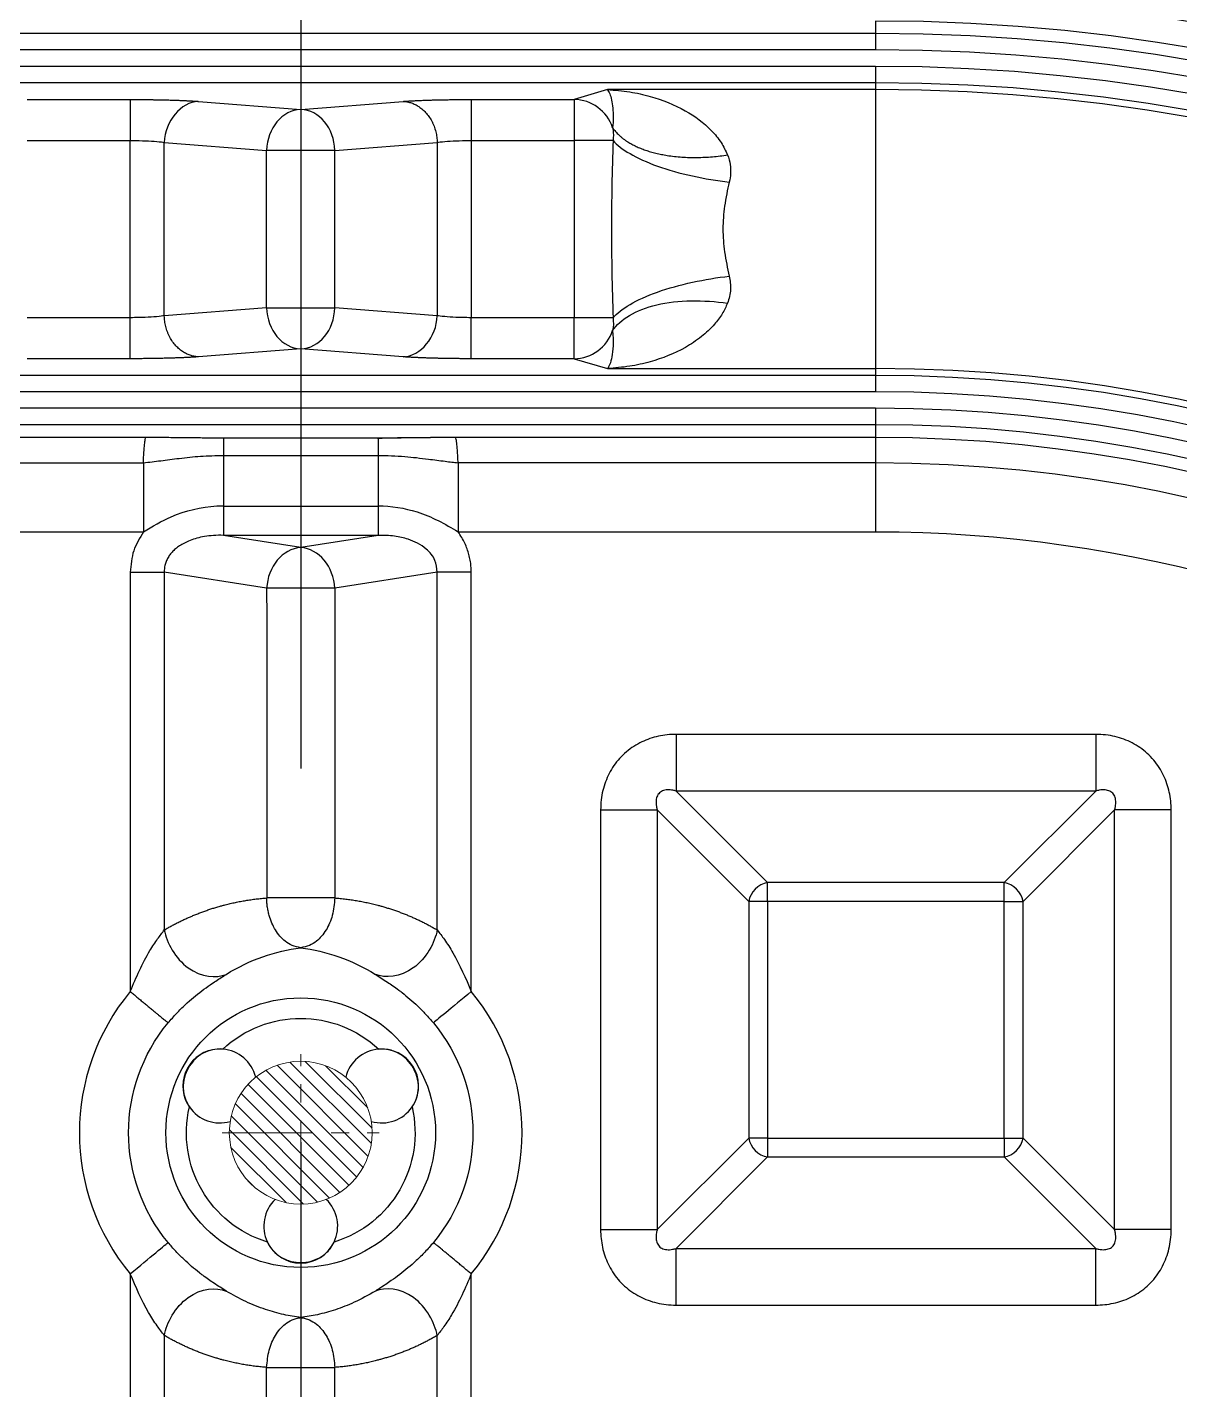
# Model space of a CAD drawing. Header units: millimetres. Extents: x 2595 to 3308, y 1499 to 1823.
# Drawn here: x 2748.3 to 2776.53, y 1689.09 to 1722.47 of the extents above; entities that cross this region are included whole.
import ezdxf
from ezdxf.lldxf.tags import DXFTag

# ---------------------------------------------------------------- set-up
doc = ezdxf.new("R2010")
doc.units = ezdxf.units.MM
doc.linetypes.add('CENTER', pattern=[2, 1.25, -0.25, 0.25, -0.25])
doc.layers.add('5', color=7, linetype='Continuous', true_color=0xffffff)
doc.layers.add('insert', color=85, linetype='Continuous', lineweight=20)
tags = doc.linetypes.add('DASHED', pattern=[25.72, 12.86, -12.86]).pattern_tags.tags
tags[6:7] = [DXFTag(74, 4), DXFTag(75, 0), DXFTag(340, '0'), DXFTag(46, 0.0), DXFTag(50, 0.0), DXFTag(44, 0.0), DXFTag(45, 0.0)]
tags[4:5] = [DXFTag(74, 4), DXFTag(75, 0), DXFTag(340, '0'), DXFTag(46, 0.0), DXFTag(50, 0.0), DXFTag(44, 0.0), DXFTag(45, 0.0)]

# ---------------------------------------------------------------- blocks, each defined once
blk = doc.blocks.new('insert_cir_3.5')
at = {"layer": 'insert'}
h = blk.add_hatch(dxfattribs=at)
h.set_pattern_fill('_ANSI31', color=123, scale=0.0875, angle=90, style=0)
h.set_pattern_definition([(135, (65.77148, -1049.4987), (-0.1964431, -0.1964431), [])])
h.paths.add_polyline_path([(-1.75, 0, 1), (1.75, 0, 1)])
at = {"layer": 'insert', "color": 1, "linetype": 'CENTER', "ltscale": 1.778}
for p, q in [((0, -1.925), (0, 1.925)), ((-1.925, 0), (1.925, 0))]:
    blk.add_line(p, q, dxfattribs=at)
at = {"layer": 'insert'}
blk.add_circle((0, 0), 1.75, dxfattribs=at)

msp = doc.modelspace()

# ---------------------------------------------------------------- linework, layer by layer
at = {"layer": '5', "color": 1, "linetype": 'CENTER', "ltscale": 36.600181}
msp.add_line((2754.999, 1823.259), (2754.999, 1503.259), dxfattribs=at)
at = {"layer": '5', "color": 7, "linetype": 'Continuous'}
for p, q in [((2769.083, 1722.619), (2769.083, 1722.314)), ((2769.083, 1722.314), (2740.915, 1722.314)), ((2769.083, 1722.314), (2769.083, 1721.913)), ((2769.083, 1721.913), (2740.915, 1721.913)), ((2769.083, 1721.509), (2740.915, 1721.509)), ((2769.083, 1721.509), (2769.083, 1721.107)), ((2769.083, 1721.107), (2740.915, 1721.107)), ((2769.083, 1721.107), (2769.083, 1720.939)), ((2748.299, 1720.697), (2750.822, 1720.697)), ((2759.177, 1720.697), (2761.7, 1720.697)), ((2762.512, 1720.939), (2761.7, 1720.697)), ((2761.7, 1720.697), (2761.7, 1719.693)), ((2769.083, 1720.939), (2762.512, 1720.939)), ((2769.083, 1720.939), (2769.083, 1714.107)), ((2752.492, 1720.651), (2754.999, 1720.455)), ((2754.999, 1720.455), (2757.507, 1720.651)), ((2748.299, 1719.693), (2750.822, 1719.693)), ((2750.822, 1715.353), (2750.822, 1719.693)), ((2759.177, 1719.693), (2761.7, 1719.693)), ((2759.177, 1719.693), (2759.177, 1715.353)), ((2762.65, 1719.693), (2761.7, 1719.693)), ((2761.7, 1719.693), (2761.7, 1715.353)), ((2751.657, 1719.646), (2754.164, 1719.451)), ((2751.657, 1715.4), (2751.657, 1719.646)), ((2754.164, 1715.595), (2754.164, 1719.451)), ((2755.835, 1719.451), (2754.164, 1719.451)), ((2755.835, 1719.451), (2758.342, 1719.646)), ((2755.835, 1715.595), (2755.835, 1719.451)), ((2758.342, 1719.646), (2758.342, 1715.4)), ((2750.822, 1715.353), (2748.299, 1715.353)), ((2754.164, 1715.595), (2751.657, 1715.4)), ((2754.164, 1715.595), (2755.835, 1715.595)), ((2758.342, 1715.4), (2755.835, 1715.595)), ((2761.7, 1715.353), (2759.177, 1715.353)), ((2762.65, 1715.353), (2761.7, 1715.353)), ((2761.7, 1714.348), (2761.7, 1715.353)), ((2750.822, 1714.348), (2748.299, 1714.348)), ((2754.999, 1714.591), (2752.492, 1714.395)), ((2757.507, 1714.395), (2754.999, 1714.591)), ((2761.7, 1714.348), (2759.177, 1714.348)), ((2761.7, 1714.348), (2762.512, 1714.107)), ((2762.512, 1714.107), (2769.083, 1714.107)), ((2769.083, 1714.107), (2769.083, 1713.939)), ((2769.083, 1713.939), (2740.915, 1713.939)), ((2769.083, 1713.939), (2769.083, 1713.537)), ((2769.083, 1713.537), (2740.915, 1713.537)), ((2769.083, 1713.133), (2740.915, 1713.133)), ((2769.083, 1713.133), (2769.083, 1712.731)), ((2769.083, 1712.731), (2740.915, 1712.731)), ((2769.083, 1712.731), (2769.083, 1712.427)), ((2740.915, 1712.427), (2751.204, 1712.427)), ((2758.794, 1712.427), (2769.083, 1712.427)), ((2753.105, 1711.98), (2756.894, 1711.98)), ((2758.853, 1711.802), (2769.083, 1711.802)), ((2753.105, 1710.74), (2756.894, 1710.74)), ((2753.105, 1710.74), (2753.105, 1710.021)), ((2756.894, 1710.74), (2756.894, 1710.021)), ((2740.915, 1710.109), (2751.146, 1710.109)), ((2756.894, 1710.021), (2753.105, 1710.021)), ((2754.999, 1709.724), (2753.105, 1710.021)), ((2756.894, 1710.021), (2754.999, 1709.724)), ((2758.853, 1710.109), (2769.083, 1710.109)), ((2750.822, 1709.116), (2751.657, 1709.116)), ((2750.822, 1709.116), (2750.822, 1698.848)), ((2754.164, 1708.724), (2751.657, 1709.116)), ((2751.657, 1709.116), (2751.657, 1700.358)), ((2758.342, 1709.116), (2755.835, 1708.724)), ((2759.177, 1709.116), (2758.342, 1709.116)), ((2759.177, 1698.848), (2759.177, 1709.116)), ((2755.835, 1708.724), (2754.164, 1708.724)), ((2755.835, 1708.724), (2755.835, 1701.14)), ((2774.476, 1705.147), (2764.194, 1705.147)), ((2764.194, 1705.147), (2764.194, 1703.76)), ((2774.476, 1705.147), (2774.476, 1703.76)), ((2774.476, 1703.76), (2764.194, 1703.76)), ((2764.194, 1703.76), (2766.438, 1701.517)), ((2774.476, 1703.76), (2772.232, 1701.517)), ((2762.346, 1703.298), (2762.346, 1693.017)), ((2762.346, 1703.298), (2763.732, 1703.298)), ((2763.732, 1703.298), (2763.732, 1693.017)), ((2763.732, 1703.298), (2765.975, 1701.055)), ((2774.938, 1703.298), (2772.695, 1701.055)), ((2776.324, 1703.298), (2774.938, 1703.298)), ((2774.938, 1693.017), (2774.938, 1703.298)), ((2776.324, 1693.017), (2776.324, 1703.298)), ((2772.232, 1701.517), (2766.438, 1701.517)), ((2766.438, 1701.055), (2766.438, 1701.517)), ((2772.232, 1701.055), (2772.232, 1701.517)), ((2765.975, 1701.055), (2765.975, 1695.26)), ((2766.438, 1701.055), (2765.975, 1701.055)), ((2766.438, 1701.055), (2766.438, 1695.26)), ((2772.232, 1701.055), (2766.438, 1701.055)), ((2772.232, 1701.055), (2772.695, 1701.055)), ((2772.232, 1695.26), (2772.232, 1701.055)), ((2772.695, 1695.26), (2772.695, 1701.055)), ((2763.732, 1693.017), (2765.975, 1695.26)), ((2766.438, 1695.26), (2765.975, 1695.26)), ((2766.438, 1695.26), (2772.232, 1695.26)), ((2766.438, 1695.26), (2766.438, 1694.798)), ((2772.232, 1695.26), (2772.232, 1694.798)), ((2772.232, 1695.26), (2772.695, 1695.26)), ((2774.938, 1693.017), (2772.695, 1695.26)), ((2764.194, 1692.555), (2766.438, 1694.798)), ((2766.438, 1694.798), (2772.232, 1694.798)), ((2774.476, 1692.555), (2772.232, 1694.798)), ((2762.346, 1693.017), (2763.732, 1693.017)), ((2776.324, 1693.017), (2774.938, 1693.017)), ((2764.194, 1692.555), (2774.476, 1692.555)), ((2764.194, 1691.168), (2764.194, 1692.555)), ((2774.476, 1691.168), (2774.476, 1692.555)), ((2750.822, 1691.934), (2750.822, 1671.4)), ((2759.177, 1671.4), (2759.177, 1691.934)), ((2764.194, 1691.168), (2774.476, 1691.168)), ((2758.342, 1685.614), (2758.342, 1690.424)), ((2754.164, 1687.885), (2754.164, 1689.642)), ((2755.835, 1687.885), (2755.835, 1689.642))]:
    msp.add_line(p, q, dxfattribs=at)
msp.add_circle((2754.999, 1695.391), 3.302, dxfattribs=at)
at = {"layer": '5', "color": 7, "linetype": 'Continuous', "extrusion": (0, 0, -1)}
for centre, radius, start, end in [((-2754.999, 1673.259), 99.621, 102.23927, 225.978), ((-2754.999, 1673.259), 99.091, 102.25479, 225.95274), ((-2769.083, 1677.283), 35.144, 90, 180), ((-2769.083, 1677.283), 34.52, 90, 180), ((-2769.083, 1677.283), 32.826, 90, 122.1897), ((-2754.999, 1695.391), 2.8, 46.9649, 133.0351), ((-2754.999, 1695.391), 4.218, 320.3908, 39.6092), ((-2754.999, 1695.391), 4.218, 140.3908, 219.6092), ((-2754.999, 1695.391), 2.8, 286.9649, 13.0351), ((-2754.999, 1695.391), 2.8, 166.9649, 253.0351)]:
    msp.add_arc(centre, radius, start, end, dxfattribs=at)
at = {"layer": '5', "color": 7, "linetype": 'Continuous'}
for centre, radius, start, end in [((2754.999, 1673.259), 99.119, 314.03149, 77.76073), ((2769.083, 1677.283), 47.654, 56.1016, 83.4897), ((2769.083, 1677.283), 45.96, 0, 90), ((2769.083, 1677.283), 45.336, 0, 90), ((2769.083, 1677.283), 45.032, 0, 90), ((2769.083, 1677.283), 44.63, 0, 90), ((2769.083, 1677.283), 44.226, 0, 90), ((2769.083, 1677.283), 43.824, 0, 90), ((2769.083, 1677.283), 43.656, 0, 90), ((2769.083, 1677.283), 36.824, 0, 90), ((2769.083, 1677.283), 36.656, 0, 90), ((2769.083, 1677.283), 36.254, 0, 90), ((2769.083, 1677.283), 35.85, 0, 90), ((2769.083, 1677.283), 35.448, 0, 90), ((2754.999, 1695.391), 5.422, 140.3908, 219.6092), ((2754.999, 1695.391), 5.422, 320.3908, 39.6092), ((2753.017, 1696.535), 0.905, 13.7203, 85.5101), ((2756.982, 1696.535), 0.905, 94.4899, 166.2797), ((2753.017, 1696.535), 0.905, 214.4899, 286.2797), ((2756.982, 1696.535), 0.905, 253.7203, 325.5101), ((2754.999, 1693.102), 0.905, 133.7203, 205.5101), ((2754.999, 1693.102), 0.905, 334.4899, 46.2797)]:
    msp.add_arc(centre, radius, start, end, dxfattribs=at)
at = {"layer": '5', "color": 7, "linetype": 'DASHED'}
for centre, start, end in [((2753.017, 1696.535), 93.9439, 208.0589), ((2753.017, 1696.535), 85.5101, 93.9439), ((2756.982, 1696.535), 330.425, 94.4899), ((2753.017, 1696.535), 208.0589, 214.4899), ((2756.982, 1696.535), 325.5101, 330.425), ((2754.999, 1693.102), 207.0126, 270), ((2754.999, 1693.102), 270, 334.4899)]:
    msp.add_arc(centre, 0.905, start, end, dxfattribs=at)
at = {"layer": '5', "color": 7, "linetype": 'Continuous'}
for centre, major_axis, ratio, start_param, end_param in [((2761.7, 1719.693), (-0.287, 0.964), 0.983499, 4.743948, 5.989706), ((2754.999, 1719.451), (-0.078, -1.003), 0.829265, 3.235379, 4.776984), ((2754.999, 1719.451), (-0.078, 1.003), 0.829265, 4.647794, 6.189399), ((2754.999, 1715.595), (0.078, -1.003), 0.829265, 4.647794, 6.189399), ((2754.999, 1715.595), (0.078, 1.003), 0.829265, 3.235379, 4.776984), ((2761.7, 1715.353), (0.287, 0.964), 0.983499, 3.435072, 4.680933), ((2754.999, 1708.724), (-0.155, -0.994), 0.826909, 3.328563, 4.841031), ((2754.999, 1708.724), (0.155, -0.994), 0.826909, 1.442154, 2.954623), ((2766.438, 1701.055), (0.356, 0.356), 0.854588, 0.863645, 2.277948), ((2772.232, 1701.055), (0.356, -0.356), 0.854588, 0.863645, 2.277948), ((2766.438, 1695.26), (-0.356, 0.356), 0.854588, 0.863645, 2.277948), ((2772.232, 1695.26), (-0.356, -0.356), 0.854588, 0.863645, 2.277948)]:
    msp.add_ellipse(centre, major_axis=major_axis, ratio=ratio, start_param=start_param, end_param=end_param, dxfattribs=at)
for points, degree, knots in [([(2750.822, 1720.697), (2751.071, 1720.697), (2751.31, 1720.694), (2751.551, 1720.691), (2751.986, 1720.679), (2752.353, 1720.662), (2752.492, 1720.651)], 2, [0, 0, 0, 0.25, 0.25, 0.5, 0.75, 1, 1, 1]), ([(2762.512, 1720.939), (2762.695, 1720.924), (2763.048, 1720.897), (2763.695, 1720.752), (2764.395, 1720.479), (2764.97, 1720.058), (2765.302, 1719.663), (2765.407, 1719.442), (2765.456, 1719.339)], 3, [0, 0, 0, 0, 0.161631, 0.311949, 0.579607, 0.807586, 0.90999, 1, 1, 1, 1]), ([(2762.512, 1720.939), (2762.531, 1720.917), (2762.569, 1720.853), (2762.615, 1720.697), (2762.646, 1720.5), (2762.658, 1720.272), (2762.649, 1720.095), (2762.639, 1720.005)], 3, [0, 0, 0, 0, 0.245404, 0.465277, 0.663177, 0.841934, 1, 1, 1, 1]), ([(2762.639, 1720.005), (2762.642, 1719.994), (2762.652, 1719.94), (2762.66, 1719.843), (2762.656, 1719.748), (2762.65, 1719.699), (2762.65, 1719.693)], 3, [0, 0, 0, 0, 0.115605, 0.552135, 0.942341, 1, 1, 1, 1]), ([(2750.822, 1719.693), (2750.897, 1719.693), (2751.079, 1719.691), (2751.351, 1719.679), (2751.547, 1719.662), (2751.636, 1719.65), (2751.657, 1719.646)], 3, [0, 0, 0, 0, 0.226835, 0.554026, 0.882551, 1, 1, 1, 1]), ([(2758.342, 1719.646), (2758.365, 1719.65), (2758.455, 1719.662), (2758.654, 1719.68), (2758.925, 1719.691), (2759.105, 1719.693), (2759.177, 1719.693)], 3, [0, 0, 0, 0, 0.123847, 0.452499, 0.779676, 1, 1, 1, 1]), ([(2762.649, 1719.693), (2762.639, 1719.324), (2762.618, 1718.603), (2762.608, 1717.526), (2762.618, 1716.447), (2762.639, 1715.723), (2762.649, 1715.353)], 3, [0, 0, 0, 0, 0.255505, 0.499003, 0.743582, 1, 1, 1, 1]), ([(2762.65, 1719.693), (2762.832, 1719.484), (2763.214, 1719.252), (2764.263, 1718.878), (2764.911, 1718.741), (2765.497, 1718.676)], 3, [0, 0, 0, 0, 0.5, 0.5, 1, 1, 1, 1]), ([(2765.497, 1718.676), (2765.454, 1718.481), (2765.372, 1718.11), (2765.329, 1717.524), (2765.372, 1716.938), (2765.454, 1716.565), (2765.497, 1716.37)], 3, [0, 0, 0, 0, 0.261419, 0.49901, 0.73764, 1, 1, 1, 1]), ([(2762.649, 1715.353), (2762.832, 1715.562), (2763.215, 1715.794), (2764.264, 1716.168), (2764.911, 1716.305), (2765.497, 1716.37)], 3, [0, 0, 0, 0, 0.5, 0.5, 1, 1, 1, 1]), ([(2765.497, 1716.37), (2765.515, 1716.261), (2765.554, 1716.029), (2765.49, 1715.818), (2765.456, 1715.707)], 3, [0, 0, 0, 0, 0.47031, 1, 1, 1, 1]), ([(2765.456, 1715.707), (2765.415, 1715.619), (2765.328, 1715.431), (2765.114, 1715.153), (2764.814, 1714.87), (2764.295, 1714.528), (2763.695, 1714.294), (2763.047, 1714.149), (2762.695, 1714.121), (2762.512, 1714.107)], 3, [0, 0, 0, 0, 0.076229, 0.162271, 0.284901, 0.420151, 0.688218, 0.838385, 1, 1, 1, 1]), ([(2762.639, 1715.041), (2762.823, 1715.308), (2763.202, 1715.545), (2764.238, 1715.79), (2764.876, 1715.795), (2765.456, 1715.707)], 3, [0, 0, 0, 0, 0.5, 0.5, 1, 1, 1, 1]), ([(2751.657, 1715.4), (2751.634, 1715.396), (2751.544, 1715.384), (2751.345, 1715.366), (2751.074, 1715.355), (2750.894, 1715.353), (2750.822, 1715.353)], 3, [0, 0, 0, 0, 0.123847, 0.452499, 0.779676, 1, 1, 1, 1]), ([(2759.177, 1715.353), (2759.102, 1715.353), (2758.92, 1715.355), (2758.648, 1715.367), (2758.452, 1715.384), (2758.363, 1715.396), (2758.342, 1715.4)], 3, [0, 0, 0, 0, 0.226835, 0.554026, 0.882551, 1, 1, 1, 1]), ([(2762.639, 1715.041), (2762.67, 1714.755), (2762.65, 1714.546), (2762.592, 1714.245), (2762.552, 1714.151), (2762.512, 1714.107)], 3, [0, 0, 0, 0, 0.5, 0.5, 1, 1, 1, 1]), ([(2759.177, 1714.348), (2758.928, 1714.348), (2758.689, 1714.352), (2758.448, 1714.355), (2758.013, 1714.367), (2757.646, 1714.384), (2757.507, 1714.395)], 2, [0, 0, 0, 0.25, 0.25, 0.5, 0.75, 1, 1, 1]), ([(2751.146, 1711.801), (2751.149, 1711.888), (2751.155, 1712.064), (2751.173, 1712.254), (2751.188, 1712.386), (2751.199, 1712.413), (2751.204, 1712.427)], 3, [0, 0, 0, 0, 0.24947, 0.500058, 0.750242, 1, 1, 1, 1]), ([(2756.894, 1712.411), (2757.018, 1712.411), (2757.15, 1712.412), (2757.267, 1712.413), (2757.405, 1712.414), (2757.453, 1712.414), (2757.51, 1712.415)], 2, [0, 0, 0, 0.407166, 0.407166, 0.814332, 0.814332, 1, 1, 1]), ([(2757.51, 1712.415), (2757.577, 1712.416), (2757.655, 1712.416), (2757.708, 1712.417), (2757.896, 1712.419), (2758.04, 1712.421), (2758.131, 1712.422), (2758.253, 1712.423), (2758.361, 1712.424), (2758.584, 1712.426), (2758.794, 1712.427)], 2, [0, 0, 0, 0.098124, 0.098124, 0.278499, 0.278499, 0.458874, 0.458874, 0.63925, 0.63925, 1, 1, 1]), ([(2758.853, 1711.801), (2758.852, 1711.846), (2758.851, 1711.936), (2758.837, 1712.094), (2758.823, 1712.254), (2758.809, 1712.386), (2758.799, 1712.413), (2758.794, 1712.427)], 3, [0, 0, 0, 0, 0.124876, 0.25026, 0.500192, 0.749743, 1, 1, 1, 1]), ([(2751.146, 1711.801), (2751.217, 1711.808), (2751.358, 1711.823), (2751.649, 1711.861), (2752.043, 1711.911), (2752.554, 1711.969), (2752.917, 1711.976), (2753.105, 1711.98)], 3, [0, 0, 0, 0, 0.108076, 0.215836, 0.447966, 0.714, 1, 1, 1, 1]), ([(2756.894, 1711.981), (2757.112, 1711.975), (2757.525, 1711.963), (2758.071, 1711.898), (2758.455, 1711.846), (2758.697, 1711.817), (2758.803, 1711.806), (2758.853, 1711.801)], 3, [0, 0, 0, 0, 0.332105, 0.62864, 0.837764, 0.923584, 1, 1, 1, 1]), ([(2758.853, 1711.801), (2758.853, 1711.586), (2758.853, 1711.371), (2758.853, 1710.807), (2758.853, 1710.458), (2758.853, 1710.109)], 3, [0, 0, 0, 0, 0.381145, 0.381145, 1, 1, 1, 1]), ([(2751.146, 1710.109), (2751.364, 1710.245), (2751.588, 1710.375), (2751.825, 1710.475), (2752.176, 1710.625), (2752.558, 1710.723), (2752.995, 1710.744), (2753.05, 1710.745), (2753.105, 1710.744)], 3, [0, 0, 0, 0, 0.368518, 0.368518, 0.368518, 0.921988, 0.921988, 1, 1, 1, 1]), ([(2756.894, 1710.746), (2757.216, 1710.746), (2757.541, 1710.69), (2758.204, 1710.485), (2758.535, 1710.301), (2758.853, 1710.109)], 3, [0, 0, 0, 0, 0.463682, 0.463682, 1, 1, 1, 1]), ([(2751.146, 1710.109), (2751.054, 1709.958), (2750.868, 1709.653), (2750.837, 1709.297), (2750.822, 1709.116)], 3, [0, 0, 0, 0, 0.492637, 1, 1, 1, 1]), ([(2758.342, 1709.116), (2758.332, 1709.216), (2758.311, 1709.437), (2758.045, 1709.748), (2757.684, 1709.924), (2757.277, 1710.017), (2757.029, 1710.019), (2756.894, 1710.021)], 3, [0, 0, 0, 0, 0.151092, 0.331995, 0.600663, 0.781559, 1, 1, 1, 1]), ([(2751.657, 1700.358), (2751.954, 1700.532), (2752.266, 1700.668), (2752.633, 1700.829), (2753.017, 1700.937), (2753.579, 1701.096), (2754.168, 1701.14)], 2, [0, 0, 0, 0.214286, 0.214286, 0.5, 0.5, 1, 1, 1]), ([(2754.999, 1699.921), (2754.928, 1699.934), (2754.795, 1699.958), (2754.577, 1700.096), (2754.37, 1700.335), (2754.249, 1700.617), (2754.199, 1700.822), (2754.179, 1700.93), (2754.169, 1701.036), (2754.169, 1701.106), (2754.168, 1701.14)], 3, [0, 0, 0, 0, 0.168232, 0.312394, 0.543729, 0.767014, 0.828212, 0.887951, 0.945331, 1, 1, 1, 1]), ([(2755.835, 1701.14), (2755.68, 1701.14), (2755.36, 1701.14), (2754.648, 1701.14), (2754.325, 1701.14), (2754.168, 1701.14)], 3, [0, 0, 0, 0, 0.5, 0.5, 1, 1, 1, 1]), ([(2755.835, 1701.14), (2755.821, 1700.995), (2755.795, 1700.71), (2755.628, 1700.335), (2755.422, 1700.096), (2755.204, 1699.958), (2755.071, 1699.934), (2754.999, 1699.921)], 3, [0, 0, 0, 0, 0.231966, 0.455598, 0.687221, 0.831654, 1, 1, 1, 1]), ([(2755.835, 1701.14), (2756.43, 1701.096), (2757.005, 1700.931), (2757.711, 1700.728), (2758.342, 1700.358)], 2, [0, 0, 0, 0.5, 0.5, 1, 1, 1]), ([(2750.822, 1698.848), (2750.97, 1699.195), (2751.167, 1699.656), (2751.49, 1700.139), (2751.603, 1700.288), (2751.657, 1700.358)], 3, [0, 0, 0, 0, 0.615232, 0.817553, 1, 1, 1, 1]), ([(2751.657, 1700.358), (2751.714, 1700.048), (2751.923, 1699.657), (2752.56, 1699.199), (2752.933, 1699.171), (2753.172, 1699.269)], 3, [0, 0, 0, 0, 0.5, 0.5, 1, 1, 1, 1]), ([(2758.342, 1700.358), (2758.285, 1700.048), (2758.076, 1699.657), (2757.438, 1699.199), (2757.066, 1699.171), (2756.827, 1699.269)], 3, [0, 0, 0, 0, 0.5, 0.5, 1, 1, 1, 1]), ([(2758.342, 1700.358), (2758.4, 1700.282), (2758.525, 1700.119), (2758.846, 1699.627), (2759.038, 1699.175), (2759.177, 1698.848)], 3, [0, 0, 0, 0, 0.196737, 0.419867, 1, 1, 1, 1]), ([(2751.75, 1698.08), (2751.819, 1698.16), (2751.953, 1698.316), (2752.231, 1698.589), (2752.516, 1698.826), (2752.715, 1698.969), (2752.781, 1699.015)], 3, [0, 0, 0, 0, 0.212312, 0.414113, 0.793547, 1, 1, 1, 1]), ([(2752.781, 1699.015), (2752.828, 1699.047), (2752.975, 1699.146), (2753.092, 1699.218), (2753.172, 1699.269)], 3, [0, 0, 0, 0, 0.308282, 1, 1, 1, 1]), ([(2756.827, 1699.269), (2756.921, 1699.21), (2757.084, 1699.109), (2757.303, 1698.956), (2757.4, 1698.884)], 3, [0, 0, 0, 0, 0.577078, 1, 1, 1, 1]), ([(2757.4, 1698.884), (2757.427, 1698.864), (2757.58, 1698.747), (2757.806, 1698.555), (2758.063, 1698.296), (2758.186, 1698.153), (2758.249, 1698.08)], 3, [0, 0, 0, 0, 0.095433, 0.535455, 0.76322, 1, 1, 1, 1]), ([(2753.088, 1697.438), (2753.003, 1697.445), (2752.917, 1697.439), (2752.756, 1697.405), (2752.68, 1697.377), (2752.527, 1697.295), (2752.45, 1697.235), (2752.332, 1697.109), (2752.286, 1697.047), (2752.205, 1696.906), (2752.171, 1696.827), (2752.125, 1696.658), (2752.114, 1696.567), (2752.122, 1696.381), (2752.143, 1696.283), (2752.204, 1696.133), (2752.235, 1696.075), (2752.271, 1696.023)], 3, [0, 0, 0, 0, 0.12493, 0.12493, 0.244611, 0.244611, 0.387635, 0.387635, 0.499977, 0.499977, 0.624099, 0.624099, 0.759374, 0.759374, 0.906588, 0.906588, 1, 1, 1, 1]), ([(2757.728, 1696.023), (2757.776, 1696.093), (2757.815, 1696.171), (2757.865, 1696.327), (2757.879, 1696.406), (2757.884, 1696.58), (2757.871, 1696.676), (2757.821, 1696.841), (2757.79, 1696.913), (2757.709, 1697.053), (2757.657, 1697.122), (2757.534, 1697.246), (2757.461, 1697.301), (2757.296, 1697.388), (2757.2, 1697.419), (2757.04, 1697.441), (2756.975, 1697.443), (2756.911, 1697.438)], 3, [0, 0, 0, 0, 0.12493, 0.12493, 0.244611, 0.244611, 0.387635, 0.387635, 0.499977, 0.499977, 0.624099, 0.624099, 0.759374, 0.759374, 0.906588, 0.906588, 1, 1, 1, 1]), ([(2752.599, 1691.898), (2752.572, 1691.918), (2752.419, 1692.035), (2752.193, 1692.227), (2751.936, 1692.485), (2751.813, 1692.629), (2751.75, 1692.702)], 3, [0, 0, 0, 0, 0.095408, 0.535442, 0.763214, 1, 1, 1, 1]), ([(2754.182, 1692.712), (2754.219, 1692.635), (2754.267, 1692.563), (2754.377, 1692.441), (2754.439, 1692.389), (2754.587, 1692.298), (2754.677, 1692.261), (2754.845, 1692.222), (2754.923, 1692.213), (2755.084, 1692.213), (2755.17, 1692.224), (2755.339, 1692.268), (2755.423, 1692.304), (2755.581, 1692.404), (2755.655, 1692.471), (2755.755, 1692.599), (2755.789, 1692.654), (2755.817, 1692.712)], 3, [0, 0, 0, 0, 0.12493, 0.12493, 0.244611, 0.244611, 0.387635, 0.387635, 0.499977, 0.499977, 0.624099, 0.624099, 0.759374, 0.759374, 0.906588, 0.906588, 1, 1, 1, 1]), ([(2758.249, 1692.702), (2758.18, 1692.622), (2758.046, 1692.466), (2757.768, 1692.193), (2757.483, 1691.956), (2757.284, 1691.813), (2757.218, 1691.767)], 3, [0, 0, 0, 0, 0.212312, 0.414113, 0.793547, 1, 1, 1, 1]), ([(2751.657, 1690.424), (2751.599, 1690.5), (2751.474, 1690.663), (2751.153, 1691.155), (2750.961, 1691.607), (2750.822, 1691.934)], 3, [0, 0, 0, 0, 0.196736, 0.419867, 1, 1, 1, 1]), ([(2753.172, 1691.513), (2753.078, 1691.572), (2752.915, 1691.673), (2752.696, 1691.826), (2752.599, 1691.898)], 3, [0, 0, 0, 0, 0.577058, 1, 1, 1, 1]), ([(2757.218, 1691.767), (2757.171, 1691.734), (2757.024, 1691.636), (2756.907, 1691.563), (2756.827, 1691.513)], 3, [0, 0, 0, 0, 0.308281, 1, 1, 1, 1]), ([(2759.177, 1691.934), (2759.029, 1691.587), (2758.832, 1691.126), (2758.509, 1690.643), (2758.396, 1690.494), (2758.342, 1690.424)], 3, [0, 0, 0, 0, 0.615231, 0.817553, 1, 1, 1, 1]), ([(2751.657, 1690.424), (2751.714, 1690.734), (2751.923, 1691.125), (2752.561, 1691.583), (2752.933, 1691.61), (2753.172, 1691.513)], 3, [0, 0, 0, 0, 0.5, 0.5, 1, 1, 1, 1]), ([(2755.001, 1690.861), (2754.861, 1690.883), (2754.571, 1690.929), (2754.121, 1691.058), (2753.649, 1691.24), (2753.332, 1691.422), (2753.172, 1691.513)], 3, [0, 0, 0, 0, 0.223943, 0.465304, 0.730662, 1, 1, 1, 1]), ([(2756.827, 1691.513), (2756.655, 1691.415), (2756.333, 1691.232), (2755.857, 1691.051), (2755.42, 1690.927), (2755.137, 1690.882), (2755.001, 1690.861)], 3, [0, 0, 0, 0, 0.289819, 0.542888, 0.781808, 1, 1, 1, 1]), ([(2758.342, 1690.424), (2758.285, 1690.734), (2758.076, 1691.125), (2757.439, 1691.583), (2757.066, 1691.611), (2756.827, 1691.513)], 3, [0, 0, 0, 0, 0.5, 0.5, 1, 1, 1, 1]), ([(2754.164, 1689.642), (2754.178, 1689.787), (2754.204, 1690.072), (2754.371, 1690.447), (2754.577, 1690.688), (2754.76, 1690.8), (2754.892, 1690.847), (2754.964, 1690.856), (2755.001, 1690.861)], 3, [0, 0, 0, 0, 0.231577, 0.45487, 0.686166, 0.830192, 0.912031, 1, 1, 1, 1]), ([(2755.001, 1690.861), (2755.038, 1690.856), (2755.108, 1690.847), (2755.238, 1690.8), (2755.422, 1690.688), (2755.628, 1690.447), (2755.795, 1690.072), (2755.821, 1689.787), (2755.835, 1689.642)], 3, [0, 0, 0, 0, 0.087393, 0.168806, 0.313108, 0.544669, 0.76816, 1, 1, 1, 1]), ([(2754.164, 1689.642), (2753.569, 1689.686), (2752.996, 1689.85), (2752.29, 1690.053), (2751.657, 1690.424)], 2, [0, 0, 0, 0.5, 0.5, 1, 1, 1]), ([(2758.342, 1690.424), (2758.045, 1690.25), (2757.735, 1690.114), (2757.367, 1689.954), (2756.983, 1689.845), (2756.42, 1689.686), (2755.835, 1689.642)], 2, [0, 0, 0, 0.214286, 0.214286, 0.5, 0.5, 1, 1, 1]), ([(2754.164, 1689.642), (2754.32, 1689.642), (2754.642, 1689.642), (2755.357, 1689.642), (2755.679, 1689.642), (2755.835, 1689.642)], 3, [0, 0, 0, 0, 0.5, 0.5, 1, 1, 1, 1])]:
    msp.add_open_spline(points, degree=degree, knots=knots, dxfattribs=at)
for points, weights in [([(2750.822, 1720.697), (2750.822, 1720.668), (2750.822, 1720.257), (2750.822, 1719.693)], [1.15389706426, 0.945198023177, 0.948760778438, 1.16458533004]), ([(2757.507, 1720.651), (2757.985, 1720.634), (2758.328, 1720.221), (2758.342, 1719.646)], [1.16458991608, 0.945138117499, 0.945136694649, 1.16458564753]), ([(2762.639, 1720.005), (2763.06, 1719.392), (2764.133, 1719.139), (2765.456, 1719.339)], [1.10388073322, 0.96537200852, 0.965373088934, 1.10388397447]), ([(2752.492, 1714.395), (2752.014, 1714.412), (2751.671, 1714.824), (2751.657, 1715.4)], [1.16458991608, 0.945138117499, 0.945136694648, 1.16458564753]), ([(2759.177, 1714.348), (2759.177, 1714.378), (2759.177, 1714.789), (2759.177, 1715.353)], [1.15389706426, 0.945198023177, 0.948760778438, 1.16458533004]), ([(2750.822, 1698.848), (2751.321, 1698.435), (2751.713, 1698.111), (2751.75, 1698.08)], [1.26131373898, 0.989867756921, 0.929900096276, 1.08141075705]), ([(2759.177, 1691.934), (2758.678, 1692.347), (2758.286, 1692.671), (2758.249, 1692.702)], [1.26131373899, 0.989867756934, 0.929900096279, 1.08141075703])]:
    msp.add_rational_spline(points, weights, degree=3, dxfattribs=at)
for points, degree in [([(2757.507, 1720.651), (2757.646, 1720.662), (2758.014, 1720.679), (2758.449, 1720.691), (2758.928, 1720.697), (2759.177, 1720.697)], 2), ([(2759.177, 1720.697), (2759.177, 1720.671), (2759.177, 1720.202), (2759.177, 1719.693)], 3), ([(2752.492, 1720.651), (2752.063, 1720.636), (2751.67, 1720.163), (2751.657, 1719.646)], 3), ([(2765.456, 1719.339), (2765.487, 1719.261), (2765.527, 1719.106), (2765.535, 1718.882), (2765.513, 1718.743), (2765.497, 1718.676)], 3), ([(2750.822, 1714.348), (2750.822, 1714.375), (2750.822, 1714.844), (2750.822, 1715.353)], 3), ([(2757.507, 1714.395), (2757.936, 1714.41), (2758.329, 1714.883), (2758.342, 1715.4)], 3), ([(2762.65, 1715.353), (2762.663, 1715.245), (2762.66, 1715.137), (2762.639, 1715.041)], 3), ([(2752.492, 1714.395), (2752.353, 1714.384), (2751.985, 1714.367), (2751.55, 1714.355), (2751.071, 1714.348), (2750.822, 1714.348)], 2), ([(2751.204, 1712.427), (2751.28, 1712.426), (2751.427, 1712.426), (2751.627, 1712.424), (2751.816, 1712.422), (2751.997, 1712.42), (2752.172, 1712.418), (2752.342, 1712.416), (2752.507, 1712.415), (2752.663, 1712.413), (2752.814, 1712.412), (2752.948, 1712.411), (2753.059, 1712.411), (2753.092, 1712.411)], 3), ([(2753.092, 1712.411), (2754.36, 1712.411), (2755.627, 1712.411), (2756.894, 1712.411)], 3), ([(2753.105, 1712.411), (2753.105, 1712.39), (2753.105, 1712.236), (2753.105, 1711.98)], 3), ([(2757.478, 1712.41), (2756.883, 1712.394)], 1), ([(2756.894, 1712.411), (2756.894, 1712.409), (2756.894, 1712.403), (2756.894, 1712.395)], 3), ([(2756.894, 1712.395), (2756.894, 1712.345), (2756.894, 1712.197), (2756.894, 1711.981)], 3), ([(2769.083, 1712.427), (2769.083, 1712.4), (2769.083, 1712.172), (2769.083, 1711.803)], 3), ([(2740.915, 1711.802), (2744.326, 1711.802), (2747.736, 1711.801), (2751.146, 1711.801)], 3), ([(2751.146, 1711.801), (2751.146, 1711.237), (2751.146, 1710.673), (2751.146, 1710.109)], 3), ([(2753.105, 1711.98), (2753.105, 1710.74)], 1), ([(2756.894, 1711.981), (2756.894, 1711.568), (2756.894, 1711.155), (2756.894, 1710.743)], 3), ([(2769.083, 1711.803), (2769.083, 1711.238), (2769.083, 1710.673), (2769.083, 1710.109)], 3), ([(2753.105, 1710.021), (2753.02, 1710.024), (2752.857, 1710.021), (2752.641, 1709.995), (2752.45, 1709.953), (2752.284, 1709.898), (2752.144, 1709.834), (2752.027, 1709.765), (2751.929, 1709.692), (2751.846, 1709.613), (2751.776, 1709.526), (2751.721, 1709.433), (2751.681, 1709.333), (2751.658, 1709.227), (2751.655, 1709.153), (2751.657, 1709.116)], 3), ([(2759.177, 1709.116), (2759.177, 1709.168), (2759.172, 1709.269), (2759.153, 1709.412), (2759.121, 1709.551), (2759.077, 1709.69), (2759.02, 1709.829), (2758.947, 1709.968), (2758.886, 1710.062), (2758.853, 1710.109)], 3), ([(2758.342, 1700.358), (2758.342, 1703.277), (2758.342, 1706.197), (2758.342, 1709.116)], 3), ([(2754.164, 1708.724), (2754.165, 1707.46), (2754.166, 1704.932), (2754.168, 1702.404), (2754.168, 1701.14)], 3), ([(2764.194, 1705.147), (2764.12, 1705.147), (2763.974, 1705.139), (2763.761, 1705.105), (2763.553, 1705.047), (2763.351, 1704.966), (2763.157, 1704.858), (2762.973, 1704.722), (2762.807, 1704.562), (2762.666, 1704.384), (2762.552, 1704.192), (2762.461, 1703.987), (2762.396, 1703.77), (2762.355, 1703.543), (2762.346, 1703.381), (2762.346, 1703.298)], 3), ([(2776.324, 1703.298), (2776.324, 1703.372), (2776.317, 1703.519), (2776.282, 1703.732), (2776.225, 1703.94), (2776.143, 1704.141), (2776.035, 1704.336), (2775.9, 1704.52), (2775.74, 1704.685), (2775.561, 1704.826), (2775.369, 1704.941), (2775.165, 1705.031), (2774.948, 1705.097), (2774.72, 1705.137), (2774.559, 1705.147), (2774.476, 1705.147)], 3), ([(2764.194, 1703.76), (2764.168, 1703.768), (2764.118, 1703.78), (2764.046, 1703.789), (2763.979, 1703.79), (2763.917, 1703.782), (2763.859, 1703.764), (2763.808, 1703.735), (2763.766, 1703.695), (2763.735, 1703.647), (2763.714, 1703.591), (2763.703, 1703.528), (2763.702, 1703.459), (2763.711, 1703.383), (2763.724, 1703.327), (2763.732, 1703.298)], 3), ([(2774.938, 1703.298), (2774.945, 1703.324), (2774.957, 1703.375), (2774.967, 1703.446), (2774.968, 1703.513), (2774.96, 1703.576), (2774.941, 1703.633), (2774.912, 1703.684), (2774.873, 1703.726), (2774.824, 1703.757), (2774.769, 1703.778), (2774.706, 1703.789), (2774.636, 1703.79), (2774.561, 1703.782), (2774.505, 1703.769), (2774.476, 1703.76)], 3), ([(2753.172, 1699.269), (2753.757, 1699.631), (2754.374, 1699.839), (2754.999, 1699.921)], 3), ([(2754.999, 1699.921), (2755.625, 1699.839), (2756.242, 1699.631), (2756.827, 1699.269)], 3), ([(2759.177, 1698.848), (2758.712, 1698.463), (2758.282, 1698.107), (2758.249, 1698.08)], 3), ([(2762.346, 1693.017), (2762.346, 1692.942), (2762.353, 1692.796), (2762.388, 1692.583), (2762.445, 1692.375), (2762.527, 1692.174), (2762.635, 1691.979), (2762.77, 1691.795), (2762.93, 1691.63), (2763.109, 1691.489), (2763.301, 1691.374), (2763.505, 1691.284), (2763.722, 1691.218), (2763.95, 1691.178), (2764.111, 1691.168), (2764.194, 1691.168)], 3), ([(2763.732, 1693.017), (2763.725, 1692.991), (2763.713, 1692.94), (2763.703, 1692.869), (2763.702, 1692.801), (2763.71, 1692.739), (2763.729, 1692.682), (2763.758, 1692.631), (2763.797, 1692.589), (2763.846, 1692.557), (2763.901, 1692.536), (2763.964, 1692.525), (2764.034, 1692.524), (2764.109, 1692.533), (2764.165, 1692.546), (2764.194, 1692.555)], 3), ([(2774.476, 1692.555), (2774.502, 1692.547), (2774.552, 1692.535), (2774.624, 1692.525), (2774.691, 1692.525), (2774.753, 1692.533), (2774.811, 1692.551), (2774.862, 1692.58), (2774.904, 1692.62), (2774.935, 1692.668), (2774.956, 1692.724), (2774.967, 1692.786), (2774.968, 1692.856), (2774.959, 1692.932), (2774.946, 1692.988), (2774.938, 1693.017)], 3), ([(2774.476, 1691.168), (2774.55, 1691.168), (2774.696, 1691.176), (2774.909, 1691.21), (2775.117, 1691.267), (2775.319, 1691.349), (2775.513, 1691.457), (2775.697, 1691.593), (2775.863, 1691.753), (2776.004, 1691.931), (2776.118, 1692.123), (2776.209, 1692.328), (2776.274, 1692.544), (2776.315, 1692.772), (2776.324, 1692.934), (2776.324, 1693.017)], 3), ([(2750.822, 1691.934), (2751.287, 1692.319), (2751.717, 1692.675), (2751.75, 1692.702)], 3), ([(2751.657, 1690.424), (2751.657, 1688.822), (2751.657, 1687.22), (2751.657, 1685.618)], 3)]:
    msp.add_open_spline(points, degree=degree, dxfattribs=at)

# ---------------------------------------------------------------- block references
at = {"layer": 'insert'}
msp.add_blockref('insert_cir_3.5', (2754.999, 1695.391), dxfattribs=at)

doc.saveas('drawing.dxf')
